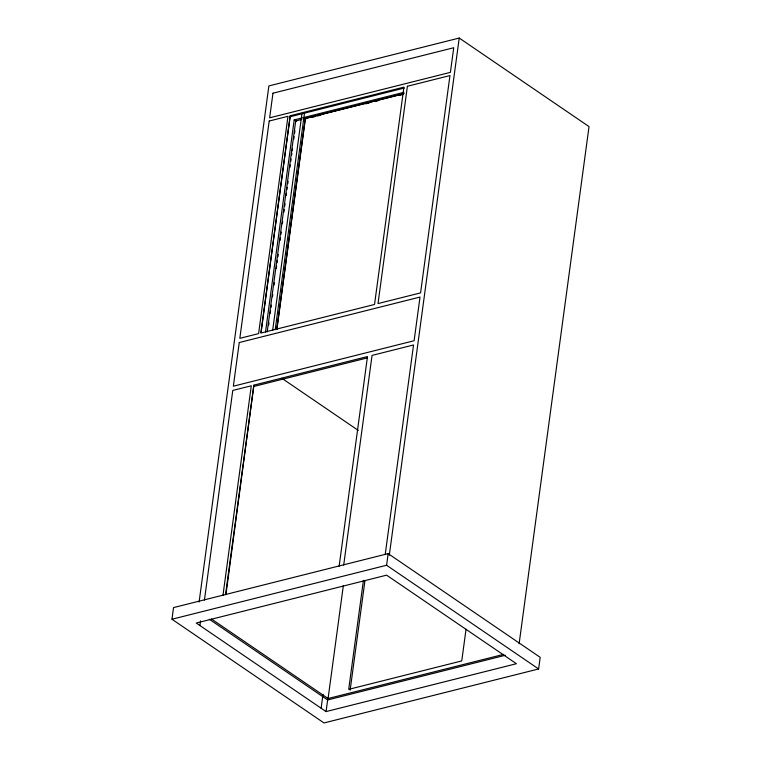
<?xml version="1.0" encoding="UTF-8"?>
<svg xmlns="http://www.w3.org/2000/svg" width="761" height="761" viewBox="0 0 761 761"><rect width="100%" height="100%" fill="white"/><g stroke="black" fill="none" stroke-linecap="round" stroke-linejoin="round"><path stroke-width="1.14" d="M171.967 619.235L173.537 607.601L388.158 553.618L540.196 657.342L538.617 668.967L323.996 722.95L171.967 619.235L386.588 565.252L538.617 668.967M199.106 601.98L268.88 85.926L459.225 38.05L589.033 126.602L519.107 643.835M199.934 625.552L200.571 620.9M204.433 600.077L232.78 390.431L251.292 385.779L222.954 595.416M290.217 115.748L260.833 333.061L374.536 304.457L403.91 87.144L290.217 115.748L261.128 332.405M225.532 594.769L253.879 385.133L367.487 356.557L339.14 566.194M225.96 594.474L253.879 385.133M265.513 332.015L294.193 119.943L403.948 92.328M267.187 331.872L295.706 120.97L301.841 119.429M268.652 325.147L268.966 322.797M270.241 313.37L270.564 311.011M271.04 307.473L271.363 305.123M272.476 296.876L272.79 294.517M274.065 285.09L274.388 282.731M276.3 268.595L276.614 266.236M277.099 262.707L277.413 260.348M277.889 256.809L278.212 254.459M280.124 240.314L280.438 237.965M280.914 234.426L281.237 232.067M282.35 223.82L282.673 221.47M283.948 212.043L284.262 209.684M284.738 206.145L285.061 203.796M286.174 195.548L286.497 193.189M286.973 189.651L287.287 187.301M287.772 183.762L288.086 181.403M289.998 167.268L290.312 164.909M290.797 161.38L291.111 159.02M291.587 155.491L291.91 153.132M292.224 150.773L292.547 148.414M293.822 138.987L294.136 136.638M294.621 133.099L294.935 130.74M272.676 330.217L301.984 113.437M275.225 329.58L304.533 112.799M276.747 329.332L305.266 118.431L404.167 93.555M276.899 329.427L305.418 118.535L403.168 93.945M321.132 708.225L323.016 694.241M343.706 565.052L372.053 355.406L413.537 344.971L385.19 554.617M326.069 711.592L196.252 623.04L386.607 575.164L516.415 663.716L326.069 711.592L327.962 697.609M503.744 654.346L328.077 698.531L343.363 585.418M363.444 580.282L348.7 689.361L461.756 660.928L466.036 629.252M350.136 690.208L364.938 580.757M386.588 565.252L388.158 553.618M389.29 555.283L459.225 38.05M290.293 116.709L404.243 88.048M311.668 117.432L315.121 116.566M317.423 115.986L320.876 115.12M365.718 103.838L369.171 102.963M374.926 101.517L378.369 100.652M399.068 95.448L402.521 94.583M254.098 386.388L367.42 357.889M505.371 655.259L327.639 699.958L209.332 619.254M303.896 117.498L305.922 118.878M294.193 119.943L296.21 121.322M281.874 378.303L358.288 430.422M211.558 619.045L328.077 698.531M239.258 342.536L233.351 386.198L414.108 340.738L420.015 297.066L239.258 342.536M269.204 121.028L239.82 338.341L258.597 333.622L287.981 116.309L269.204 121.028M272.971 93.203L269.641 117.822L450.398 72.362L453.727 47.734L272.971 93.203M407.401 86.269L378.017 303.582L420.576 292.88L449.96 75.567L407.401 86.269"/></g></svg>
